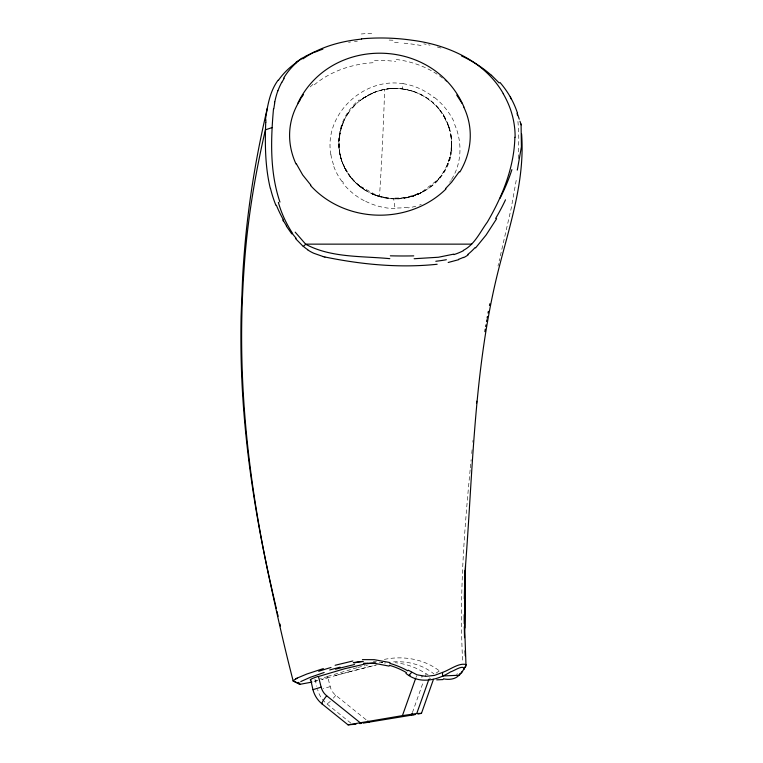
<?xml version="1.0" encoding="UTF-8"?>
<svg xmlns="http://www.w3.org/2000/svg" width="763" height="763" viewBox="0 0 763 763"><rect width="100%" height="100%" fill="white"/><g stroke="black" fill="none" stroke-linecap="round" stroke-linejoin="round"><path stroke-width="0.57" stroke-dasharray="3.81 2.86" d="M451.467 138.828L450.847 134.221L451.696 144.102L451.276 150.588A51.836 49.605 86.9 0 0 451.715 144.102C452.125 120.792 435.969 98.627 413.832 91.493M518.42 158.59L518.802 139.295A300.307 300.279 -3 0 0 517.791 119.581M451.276 150.588L451.696 144.102M470.142 469.903C463.971 533.509 459.221 597.515 462.645 661.435M470.342 467.853L471.143 459.65M471.744 453.508L472.144 449.407M472.841 442.225L473.041 440.175M516.208 180.354L511.22 208.242L499.164 260.994M330.884 154.555C323.483 114.488 363.76 76.987 403.074 83.73L402.168 88.823A57.626 57.425 81.9 0 0 363.293 98.122L359.859 100.649L370.484 94.068M450.237 156.205L451.696 143.473L450.561 154.717L447.242 165.361L450.389 155.652C445.821 176.587 427.976 193.421 407.127 197.741L413.174 196.139L421.968 192.438L409.512 197.121L394.7 198.943L400.947 198.676L398.734 198.8L409.512 197.121L420.175 193.239L438.391 179.295L444.896 169.968L449.235 159.839M498.001 266.01L498.582 263.502M341.624 126.677C338.305 136.749 337.999 147.812 340.88 158.017L340.05 154.574L341.919 161.327L345.429 169.281M342.11 125.266L340.899 129.052L344.514 119.591L342.11 125.266C349.769 103.119 372.582 87.926 395.902 88.413L389.626 88.68C408.501 86.982 427.929 94.927 439.736 109.824L445.993 119.514L443.198 114.545L449.769 129.424L448.262 124.741L450.933 134.851M415.978 677.477L416.579 675.789M412.411 712.585L423.408 681.607M425.239 676.447L426.155 673.863A69.786 68.336 -87.3 0 0 395.282 662.704M451.696 179.2C462.216 162.471 462.397 140.592 453.956 122.977M450.885 180.488L451.295 179.849M450.304 181.356L449.712 182.223M310.207 86.925L313.259 84.073M431.658 186.019L430.017 187.316A59.8 58.312 69.1 0 1 388.434 198.466A59.295 57.845 70 0 1 379.478 196.654C367.556 192.905 356.607 185.657 349.301 175.433M436.054 673.128L439.393 670.877L440.165 671.45M418.315 193.974L424.085 191.074C409.102 199.725 390.189 201.136 374.137 194.651L388.434 198.37L378.362 196.291L357.485 184.617M457.6 673.796L456.446 674.273M371.991 93.382L375.301 91.98L363.302 98.131A56.481 56.3 70.6 0 0 359.869 100.649M336.826 675.207L321.576 679.509L328.004 677.706M335.005 675.722L339.63 674.425M338.686 674.692L348.433 671.993M341.547 673.891L375.577 665.098M349.435 671.717L377.208 664.726M317.675 680.577L313.192 681.769L317.179 680.71M356.912 667.73L327.594 676.399L330.217 686.7A16.099 15.765 -87.3 0 0 335.758 695.303L366.326 719.919M357.809 667.491L365 665.698M330.217 686.7L323.159 688.388M378.181 91.055L384.6 89.471A59.962 58.589 -77.6 0 1 402.168 88.909A57.75 57.483 -43.9 0 1 413.823 91.522M365.897 665.489L367.699 665.059M373.231 661.855L376.655 661.073M384.457 663.114L385.773 662.866M384.333 659.394C403.169 655.512 424.009 658.927 439.393 670.877M348.596 42.299L350.541 42.013M354.452 41.479L357.399 41.145M379.23 662.837L382.74 662.618M393.565 661.874C407.852 660.92 422.74 664.783 433.956 673.91M428.072 674.54L426.174 673.872M314.594 679.957L315.186 679.947L316.788 686.28M389.168 40.067L394.69 40.305M423.799 43.863L426.145 44.33M428.482 44.836L430.036 45.179M378.362 196.291L393.67 198.695L394.986 208.041M437.313 47.001L443.57 48.851M372.125 194.012L379.469 196.692A92.17 2.489 -87.2 0 0 384.6 89.471M348.767 174.679L348.243 173.926L353.937 181.012L363.207 188.881C352.22 181.403 343.846 169.987 340.603 157.044M357.866 184.78L365.181 190.349M433.68 97.216L434.49 97.874M350.837 723.124L326.812 703.801A26.972 26.409 -87.3 0 1 317.58 689.447M344.533 167.66L347.308 172.61A55.07 54.163 82 0 0 350.885 177.617L358.925 185.81M438.906 108.813L439.736 109.824M343.398 182.557L342.339 181.184M350.866 177.607L343.169 164.57L346.278 170.798M347.308 172.61C340.556 161.355 337.465 147.764 339.63 134.736L339.068 139.362L341.519 127.001L339.325 136.863L339.058 147.564L338.915 144.016L339.487 151.475M333.479 164.703L331.762 158.923A61.221 59.676 -19.6 0 1 330.894 154.555M340.727 157.521L342.291 162.462M394.996 208.652A65.561 61.011 21.9 0 1 364.237 200.621M407.9 207.231A65.465 58.408 19.9 0 1 394.976 207.956M418.048 193.506A57.778 51.379 22.5 0 1 393.632 198.065M403.083 83.672A62.461 62.175 -65.7 0 1 419.698 88.632L420.766 89.128A67.993 67.602 -43.9 0 1 433.67 97.225M335.758 695.322A11.073 1.65 -50.2 0 1 333.116 698.412M330.35 701.264A11.073 1.65 -50.2 0 1 326.869 703.734M327.804 676.39A11.035 0.725 -19.1 0 1 319.306 679.204M316.025 680.043A11.035 0.725 -19.1 0 1 315.071 679.986M381.204 662.77A69.786 68.336 -87.3 0 1 382.759 662.618M433.642 678.841A10.692 2.642 40.7 0 1 433.25 679.118M430.542 678.526A10.692 2.642 40.7 0 1 429.245 677.868M422.139 677.105A10.949 0.649 12.2 0 1 421.147 676.905M423.055 676.495A10.32 2.527 25.4 0 1 420.632 675.532M394.5 42.451A166.458 121.842 0.7 0 1 398.429 42.699M404.104 43.186A166.458 121.842 0.7 0 1 421.128 45.494M361.261 33.982A168.9 127.965 0.1 0 1 372.086 33.295M341.938 181.47A63.596 61.927 -4.3 0 1 333.193 164.798M364.199 200.707A63.911 61.126 16 0 1 342.778 183.006M434.7 97.616A71.169 70.768 -57.8 0 1 454.5 122.719M421.271 204.408A67.773 61.669 24.6 0 1 419.478 205.066M415.806 206.22A67.773 61.669 24.6 0 1 408.224 207.898M451.887 150.683A54.831 53.362 75.3 0 1 431.734 186.134M439.498 110.034A53.324 50.959 87 0 1 451.448 144.102M402.168 88.975A59.371 57.721 -86 0 1 438.744 108.956M396.178 59.457A89.929 74.001 -5.2 0 1 446.946 81.813M374.48 60.554A88.918 69.032 -0.1 0 1 395.711 61.517M314.299 84.817A89.672 69.395 0 0 1 374.643 62.642M379.516 196.511A57.254 55.909 72.4 0 1 350.98 177.541M341.853 161.355A55.203 55.041 55.5 0 1 359.239 99.867M347.346 114.574L346.564 115.814L349.263 111.703L347.346 114.574M438.782 178.828L436.388 181.47L438.782 178.828M353.326 106.744L352.325 107.841L355.92 104.073L353.326 106.744"/><path stroke-width="1.14" d="M279.935 202.061C269.759 172.171 270.751 139.896 273.497 108.861M464.286 598.697L464.896 575.941M514.872 137.273C514.176 167.469 502.407 196.291 487.366 222.062C480.156 231.866 474.7 244.551 463.37 250.359M465.535 565.822L464.553 600.977L464.638 628.235L465.182 570.714L464.81 631.564L466.002 665.67M466.317 664.659C459.269 662.332 449.884 669.866 442.778 672.308M265.724 122.385C264.923 144.465 265.104 166.811 270.321 188.423M465.068 571.506C472.726 475.349 473.527 377.618 495.254 283.235C506.47 234.184 525.459 185.142 521.596 133.983M476.532 403.274L476.722 401.224M278.075 80.21C269.854 91.36 267.718 105.075 265.629 118.351A10.825 7.563 -42 0 0 265.572 118.647L265.572 118.837A11.292 7.668 -44.8 0 0 265.629 119.247L265.638 120.01M484.877 331.676L485.268 329.13M485.678 326.583L485.955 324.895M486.527 321.509L486.823 319.811M487.118 318.123L487.423 316.435M488.034 313.049L488.349 311.361M489.474 305.458L489.808 303.779M274.47 103.129L274.709 101.994M265.543 129.166C255.119 174.46 247.317 220.412 244.217 266.831A899.215 899.11 3.6 0 0 242.768 290.941C237.684 390.866 249.882 490.857 271.475 588.311C278.19 619.365 285.219 650.419 293.211 681.121C293.669 681.464 294.251 681.55 294.804 681.55M267.317 108.222C256.292 155.29 248.29 203.101 244.427 251.304A1045.281 1045.157 6.4 0 0 242.663 276.254L241.089 316.225A981.447 981.332 -2.2 0 0 240.917 341.233C241.146 426.031 253.669 510.342 272.706 592.841M517.4 169.596L517.257 170.12M517.419 169.51L521.406 146.801L521.091 124.884M310.779 679.995L312.944 689.676A26.972 26.409 -87.3 0 0 322.186 704.02L348.042 724.85L402.435 715.627L415.673 678.326M411.495 715.16L412.106 713.443M402.435 715.627L416.741 713.51L428.93 679.223M433.231 679.976L421.472 713.348L417.981 714.054M464.095 669.332C464.123 663.743 453.413 671.335 450.513 671.898C437.228 680.453 419.135 684.545 405.935 673.367M460.156 673.395C457.304 679.194 449.197 680.186 443.437 678.803M408.205 670.162L416.903 674.788L425.811 676.352L434.519 675.379L442.559 672.422L442.53 675.98L459.345 675.226L462.235 671.326M281.833 82.347L284.246 78.274M496.627 218.733L486.117 234.994L475.568 247.946M297.904 103.062C330.932 34.64 434.157 37.263 463.971 107.058M459.231 171.732L451.601 182.204L445.535 188.595M299.954 99.61L303.445 94.641M464.295 668.169L465.878 665.927L461.434 673.071M408.987 675.274L411.743 672.289M296.178 62.061L305.896 56.061L315.272 51.579M302.892 58.885C320.088 46.81 340.975 41.202 361.643 39.085M300.794 681.559L310.293 677.306L324.189 672.48M295.682 678.698L306.907 673.996L323.369 668.588M458.668 259.678L448.186 262.482M265.514 129.805L272.124 127.564M348.042 724.85L355.987 724.201M421.51 713.338L416.76 713.51M453.737 254.127L438.42 257.245L414.147 258.733M335.472 669.18L354.48 664.516M335.11 665.279L352.84 660.996M360.041 722.618L326.688 695.78A16.099 15.765 -87.3 0 1 321.156 687.167L312.944 689.676M311.953 682.093L299.983 684.316L293.049 680.882M415.31 714.521L414.814 714.607M414.557 714.654L413.928 714.759M413.67 714.797L413.155 714.883M412.897 714.931L412.134 715.055M411.629 715.141L363.064 723.133M361.605 723.362L361.128 723.429M360.498 723.524L359.888 723.62M367.89 663.371L344.447 668.789L318.448 676.523L321.156 687.167M437.142 264.256C399.688 268.204 361.691 264.561 324.904 256.988M362.425 659.623L374.299 659.68L390.017 662.57M363.436 663.247L374.509 663.333L389.159 666.118M409.168 675.398L410.151 675.35M436.703 679.852L443.007 679.566M471.687 244.141L305.629 244.141L295.186 232.152M389.817 258.667C362.005 255.958 330.951 257.923 305.753 244.265L303.235 246.449L295.624 238.666M299.907 684.316L294.594 681.55M322.987 256.492L313.707 253.23A44.559 42.556 -39.2 0 1 307.632 249.825M367.718 721.035L369.101 722.16M491.448 75.232L499.164 82.967M310.875 185.151L302.692 174.956L296.406 163.883M456.713 95.06L462.178 103.501M291.79 233.917L286.335 226.086M503.284 93.611C484.782 61.126 447.614 44.712 411.82 40.201A163.921 123.139 0 0 0 361.605 38.837M283.416 221.232L282.72 220.002M520.929 124.007L519.956 121.231M519.269 119.2L517.219 113.201L517.409 115.242M280.002 624.039L280.479 625.994M277.684 614.301L278.142 616.256M276.988 611.382L277.446 613.328M275.395 604.554L276.301 608.454M275.166 603.581L272.925 593.824M465.287 655.856L465.039 650.81M464.533 637.706L464.286 626.681M464.238 623.686L464.181 614.682M265.791 119.896A45.875 24.168 -63.9 0 1 265.886 122.271M273.812 108.928A155.795 127.078 21.5 0 1 274.709 103.186M274.785 102.013A116.453 95.442 15.8 0 1 277.837 90.816M277.894 90.835A96.624 79.018 10.8 0 1 281.747 82.309M283.712 78.036A86.763 70.539 7.9 0 1 302.072 58.141M503.189 93.649A131.637 109.719 -13.6 0 1 507.023 100.993A119.257 99.505 -14.4 0 1 515.12 137.254M307.727 249.692A51.197 48.555 -27.3 0 1 303.331 246.344M292.611 233.43A129.233 114.431 10.1 0 1 278.352 202.367M275.91 205.333A149.767 125.161 18 0 1 270.483 188.404M283.388 219.792A143.978 117.159 23.2 0 1 276.378 205.257M286.602 225.972A130.091 109.214 18.2 0 1 283.674 221.136M296.187 238.314A110.053 95.213 12.7 0 1 292.343 233.602M322.205 703.982A10.777 1.602 -50.2 0 1 326.669 695.78M367.938 663.657A69.757 68.308 -87.3 0 1 375.72 662.885M310.665 679.938A10.959 0.925 -17.3 0 1 317.828 676.514M499.984 82.461A128.842 104.397 -11.6 0 1 517.457 113.077M461.501 55.928A125.294 97.492 -1.6 0 1 491.353 75.299M315.548 51.941A111.665 82.051 0.4 0 1 322.883 49.128M278.4 80.344A90.902 69.214 3.1 0 1 296.578 62.394M521.015 124.045A3.09 1.536 52.6 0 1 521.167 124.865M510.933 98.789A83.816 3.472 70 0 1 510.313 96.72M389.388 665.279A68.365 63.682 22 0 1 406.412 672.613M354.042 662.98A66.906 63.3 27 0 1 363.198 661.521M318.715 671.316A91.722 22.852 -10 0 1 331.018 667.491M299.84 683.133A53.181 3.968 -18.3 0 1 298.362 682.351M293.431 680.682A57.177 3.91 -17.7 0 1 297.303 678.231M329.692 669.981A102.433 18.617 -11.5 0 1 340.06 667.186M353.317 662.646A73.181 66.162 16.6 0 1 362.673 661.435M389.807 663.352A76.72 69.767 23.3 0 1 407.804 670.839M324.876 257.102A93.696 87.65 -25.5 0 1 322.949 256.597M446.365 259.716A98.274 55.27 2.5 0 1 435.816 261.27M463.427 257.331A47.935 43.348 47 0 1 458.515 259.306M468.158 254.899A42.213 38.522 69.4 0 1 463.589 257.646M475.149 247.498A68.832 62.509 76.8 0 1 467.833 254.422M505.507 199.811A234.346 178.647 -28.8 0 1 495.645 218.456M511.897 169.634A215.09 170.607 -24.4 0 1 499.994 198.361M463.513 250.645A71.617 67.516 62.5 0 1 453.899 254.604M413.746 255.872A191.809 72.867 0 0 1 390.341 255.815M445.993 188.976A89.424 80.43 0 0 1 310.493 185.428M463.799 107.125A91.703 77.368 -9.7 0 1 459.879 171.99M296.015 163.988A91.703 76.567 9.6 0 1 300.288 99.772"/></g></svg>
